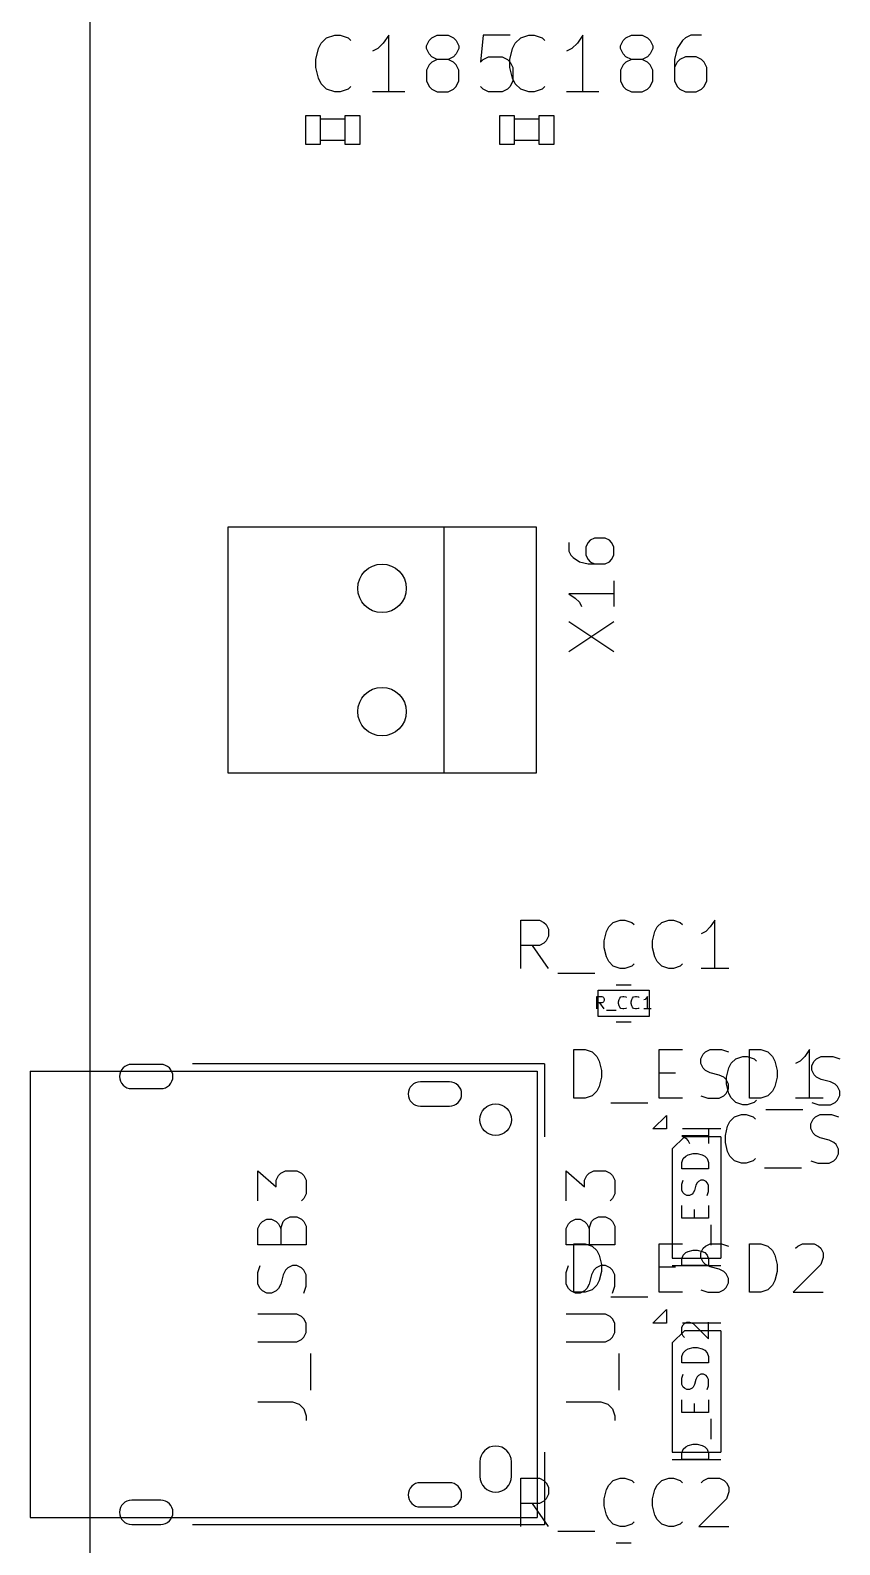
# Model space of a CAD drawing. Header units: millimetres. Extents: x -1 to 260, y -56 to 300.
# Drawn here: x -1.23 to 15.45, y 202.84 to 234.05 of the extents above; entities that cross this region are included whole.
import ezdxf

# ---------------------------------------------------------------- set-up
doc = ezdxf.new("R2010")
doc.units = ezdxf.units.MM
for name, color, linetype, true_color in [('Edge.Cuts', 254, 'CONTINUOUS', 0xd0d2cd), ('F.Fab', 9, 'CONTINUOUS', 0xafafaf), ('F.Silkscreen', 41, 'CONTINUOUS', 0xf2eda1)]:
    doc.layers.add(name, color=color, linetype=linetype, true_color=true_color)

msp = doc.modelspace()

# ---------------------------------------------------------------- linework, layer by layer
at = {"layer": 'Edge.Cuts', "linetype": 'CONTINUOUS'}
for p, q in [((0, 300), (0, 0)), ((1.46, 212.74), (0.86, 212.74)), ((0.86, 212.24), (1.46, 212.24)), ((7.41, 212.38), (6.81, 212.38)), ((6.81, 211.88), (7.41, 211.88)), ((8.035001, 204.55), (8.035001, 204.25)), ((8.684999, 204.25), (8.684999, 204.55)), ((7.41, 204.12), (6.81, 204.12)), ((1.46, 203.76), (0.86, 203.76)), ((6.81, 203.62), (7.41, 203.62)), ((0.86, 203.26), (1.46, 203.26))]:
    msp.add_line(p, q, dxfattribs=at)
at = {"layer": 'Edge.Cuts'}
for centre, radius in [((6.02, 222.55), 0.5), ((6.02, 220.01), 0.5), ((8.36, 211.6), 0.324999)]:
    msp.add_circle(centre, radius, dxfattribs=at)
for centre, radius, start, end in [((0.86, 212.49), 0.25, 90, 270), ((1.46, 212.49), 0.25, 270, 450), ((6.81, 212.13), 0.25, 90, 270), ((7.41, 212.13), 0.25, 270, 450), ((8.36, 204.55), 0.324999, 360, 540), ((6.81, 203.87), 0.25, 90, 270), ((7.41, 203.87), 0.25, 270, 450), ((8.36, 204.25), 0.324999, 180, 360), ((0.86, 203.51), 0.25, 90, 270), ((1.46, 203.51), 0.25, 270, 450)]:
    msp.add_arc(centre, radius, start, end, dxfattribs=at)
at = {"layer": 'F.Fab', "linetype": 'CONTINUOUS'}
for p, q in [((4.446, 231.6952), (4.446, 232.2951)), ((4.446, 232.2951), (4.746, 232.2951)), ((4.746, 232.2951), (4.746, 231.6952)), ((4.755, 232.224), (5.245, 232.224)), ((5.2588, 231.6952), (5.2588, 232.2951)), ((5.2588, 232.2951), (5.5588, 232.2951)), ((5.5588, 232.2951), (5.5588, 231.6952)), ((8.446, 231.6952), (8.446, 232.2951)), ((8.446, 232.2951), (8.746, 232.2951)), ((8.746, 232.2951), (8.746, 231.6952)), ((8.755, 232.224), (9.245, 232.224)), ((9.2588, 231.6952), (9.2588, 232.2951)), ((9.2588, 232.2951), (9.5588, 232.2951)), ((9.5588, 232.2951), (9.5588, 231.6952)), ((4.746, 231.6952), (4.446, 231.6952)), ((5.245, 231.776), (4.755, 231.776)), ((5.5588, 231.6952), (5.2588, 231.6952)), ((8.746, 231.6952), (8.446, 231.6952)), ((9.245, 231.776), (8.755, 231.776)), ((9.5588, 231.6952), (9.2588, 231.6952)), ((10.449047, 213.881799), (10.449047, 214.141799)), ((10.449047, 214.141799), (10.548095, 214.141799)), ((10.475, 214.27), (11.525, 214.27)), ((10.475, 213.73), (10.475, 214.27)), ((10.548095, 214.141799), (10.572857, 214.129418)), ((10.572857, 214.129418), (10.585238, 214.117037)), ((10.585238, 214.117037), (10.597619, 214.092275)), ((10.597619, 214.092275), (10.597619, 214.055132)), ((10.907142, 214.079894), (10.919523, 214.104656)), ((10.919523, 214.104656), (10.944285, 214.129418)), ((10.944285, 214.129418), (10.981428, 214.141799)), ((10.981428, 214.141799), (11.00619, 214.141799)), ((11.00619, 214.141799), (11.043333, 214.129418)), ((11.043333, 214.129418), (11.055714, 214.117037)), ((11.167142, 214.079894), (11.179523, 214.104656)), ((11.179523, 214.104656), (11.204285, 214.129418)), ((11.204285, 214.129418), (11.241428, 214.141799)), ((11.241428, 214.141799), (11.26619, 214.141799)), ((11.26619, 214.141799), (11.303333, 214.129418)), ((11.303333, 214.129418), (11.315714, 214.117037)), ((11.464285, 214.104656), (11.439523, 214.079894)), ((11.489047, 214.141799), (11.464285, 214.104656)), ((11.489047, 213.881799), (11.489047, 214.141799)), ((11.525, 214.27), (11.525, 213.73)), ((10.548095, 214.005608), (10.449047, 214.005608)), ((10.597619, 213.881799), (10.510952, 214.005608)), ((10.572857, 214.017989), (10.548095, 214.005608)), ((10.585238, 214.03037), (10.572857, 214.017989)), ((10.597619, 214.055132), (10.585238, 214.03037)), ((10.647143, 213.857037), (10.845238, 213.857037)), ((10.894761, 214.03037), (10.907142, 214.079894)), ((10.894761, 213.993227), (10.894761, 214.03037)), ((10.907142, 213.943703), (10.894761, 213.993227)), ((10.919523, 213.918941), (10.907142, 213.943703)), ((10.944285, 213.89418), (10.919523, 213.918941)), ((10.981428, 213.881799), (10.944285, 213.89418)), ((11.00619, 213.881799), (10.981428, 213.881799)), ((11.043333, 213.89418), (11.00619, 213.881799)), ((11.055714, 213.90656), (11.043333, 213.89418)), ((11.154761, 214.03037), (11.167142, 214.079894)), ((11.154761, 213.993227), (11.154761, 214.03037)), ((11.167142, 213.943703), (11.154761, 213.993227)), ((11.179523, 213.918941), (11.167142, 213.943703)), ((11.204285, 213.89418), (11.179523, 213.918941)), ((11.241428, 213.881799), (11.204285, 213.89418)), ((11.26619, 213.881799), (11.241428, 213.881799)), ((11.303333, 213.89418), (11.26619, 213.881799)), ((11.315714, 213.90656), (11.303333, 213.89418)), ((11.439523, 214.079894), (11.414761, 214.067513)), ((11.563333, 213.881799), (11.414761, 213.881799)), ((11.525, 213.73), (10.475, 213.73)), ((-1.23, 212.6), (-1.23, 203.4)), ((-1.23, 212.6), (9.22, 212.6)), ((1.46, 212.74), (0.86, 212.74)), ((9.22, 212.6), (9.22, 203.4)), ((0.86, 212.24), (1.46, 212.24)), ((7.41, 212.38), (6.81, 212.38)), ((6.81, 211.88), (7.41, 211.88)), ((12.74924, 211.427381), (12.74924, 211.113095)), ((12.25, 211.25), (12, 211)), ((12, 211), (12, 208.75)), ((12.74924, 211.270238), (12.19924, 211.270238)), ((12.19924, 211.270238), (12.277811, 211.217857)), ((13, 211.25), (12.25, 211.25)), ((12.277811, 211.217857), (12.330192, 211.165476)), ((12.330192, 211.165476), (12.356383, 211.113095)), ((13, 211.25), (13, 208.75)), ((12.19924, 210.720238), (12.22543, 210.79881)), ((12.19924, 210.589286), (12.19924, 210.720238)), ((12.22543, 210.79881), (12.277811, 210.851191)), ((12.277811, 210.851191), (12.330192, 210.877381)), ((12.330192, 210.877381), (12.434954, 210.903572)), ((12.434954, 210.903572), (12.513526, 210.903572)), ((12.513526, 210.903572), (12.618288, 210.877381)), ((12.618288, 210.877381), (12.670669, 210.851191)), ((12.670669, 210.851191), (12.72305, 210.79881)), ((12.72305, 210.79881), (12.74924, 210.720238)), ((12.74924, 210.720238), (12.74924, 210.589286)), ((3.457419, 209.928572), (3.457419, 210.547619)), ((3.457419, 210.547619), (3.838371, 210.214286)), ((3.838371, 210.357143), (3.88599, 210.452381)), ((3.838371, 210.214286), (3.838371, 210.357143)), ((3.88599, 210.452381), (3.933609, 210.5)), ((3.933609, 210.5), (4.028847, 210.547619)), ((4.028847, 210.547619), (4.266942, 210.547619)), ((4.266942, 210.547619), (4.36218, 210.5)), ((4.36218, 210.5), (4.4098, 210.452381)), ((4.4098, 210.452381), (4.457419, 210.357143)), ((4.457419, 210.357143), (4.457419, 210.071429)), ((12.74924, 210.589286), (12.19924, 210.589286)), ((12.19924, 210.275), (12.22543, 210.353571)), ((12.592097, 210.353571), (12.539716, 210.327381)), ((12.644478, 210.353571), (12.592097, 210.353571)), ((12.696859, 210.327381), (12.644478, 210.353571)), ((4.457419, 210.071429), (4.4098, 209.976191)), ((12.19924, 210.144047), (12.19924, 210.275)), ((12.22543, 210.091666), (12.19924, 210.144047)), ((12.251621, 210.065476), (12.22543, 210.091666)), ((12.304002, 210.039285), (12.251621, 210.065476)), ((12.356383, 210.039285), (12.304002, 210.039285)), ((12.408764, 210.065476), (12.356383, 210.039285)), ((12.434954, 210.091666), (12.408764, 210.065476)), ((12.461145, 210.144047), (12.434954, 210.091666)), ((12.487335, 210.248809), (12.461145, 210.144047)), ((12.513526, 210.30119), (12.487335, 210.248809)), ((12.539716, 210.327381), (12.513526, 210.30119)), ((12.72305, 210.30119), (12.696859, 210.327381)), ((12.74924, 210.248809), (12.72305, 210.30119)), ((12.72305, 210.039285), (12.74924, 210.117857)), ((12.74924, 210.117857), (12.74924, 210.248809)), ((4.4098, 209.976191), (4.36218, 209.928572)), ((12.19924, 209.567857), (12.19924, 209.829762)), ((12.461145, 209.567857), (12.461145, 209.75119)), ((12.74924, 209.829762), (12.74924, 209.567857)), ((3.457419, 209.357143), (3.505038, 209.452381)), ((3.505038, 209.452381), (3.552657, 209.5)), ((3.552657, 209.5), (3.647895, 209.547619)), ((3.647895, 209.547619), (3.743133, 209.547619)), ((3.743133, 209.547619), (3.838371, 209.5)), ((3.838371, 209.5), (3.88599, 209.452381)), ((3.88599, 209.452381), (3.933609, 209.357143)), ((3.933609, 209.357143), (3.981228, 209.5)), ((3.981228, 209.5), (4.028847, 209.547619)), ((4.028847, 209.547619), (4.124085, 209.595238)), ((4.124085, 209.595238), (4.266942, 209.595238)), ((4.266942, 209.595238), (4.36218, 209.547619)), ((4.36218, 209.547619), (4.4098, 209.5)), ((4.4098, 209.5), (4.457419, 209.404762)), ((12.74924, 209.567857), (12.19924, 209.567857)), ((12.801621, 209.017857), (12.801621, 209.436904)), ((3.457419, 209.02381), (3.457419, 209.357143)), ((3.933609, 209.357143), (3.933609, 209.02381)), ((4.457419, 209.404762), (4.457419, 209.02381)), ((4.457419, 209.02381), (3.457419, 209.02381)), ((12.19924, 208.729761), (12.22543, 208.808333)), ((12.22543, 208.808333), (12.277811, 208.860714)), ((12.277811, 208.860714), (12.330192, 208.886904)), ((12.330192, 208.886904), (12.434954, 208.913095)), ((12.434954, 208.913095), (12.513526, 208.913095)), ((12.513526, 208.913095), (12.618288, 208.886904)), ((12.618288, 208.886904), (12.670669, 208.860714)), ((12.670669, 208.860714), (12.72305, 208.808333)), ((12.72305, 208.808333), (12.74924, 208.729761)), ((3.457419, 208.452381), (3.505038, 208.595238)), ((4.028847, 208.5), (3.981228, 208.404762)), ((4.076466, 208.547619), (4.028847, 208.5)), ((4.171704, 208.595238), (4.076466, 208.547619)), ((4.266942, 208.595238), (4.171704, 208.595238)), ((4.36218, 208.547619), (4.266942, 208.595238)), ((4.4098, 208.5), (4.36218, 208.547619)), ((4.457419, 208.404762), (4.4098, 208.5)), ((12, 208.75), (13, 208.75)), ((12.19924, 208.598809), (12.19924, 208.729761)), ((12.74924, 208.598809), (12.19924, 208.598809)), ((12.74924, 208.729761), (12.74924, 208.598809)), ((3.457419, 208.214286), (3.457419, 208.452381)), ((3.505038, 208.119048), (3.457419, 208.214286)), ((3.933609, 208.214286), (3.88599, 208.119048)), ((3.981228, 208.404762), (3.933609, 208.214286)), ((4.4098, 208.02381), (4.457419, 208.166667)), ((4.457419, 208.166667), (4.457419, 208.404762)), ((3.552657, 208.071429), (3.505038, 208.119048)), ((3.647895, 208.02381), (3.552657, 208.071429)), ((3.743133, 208.02381), (3.647895, 208.02381)), ((3.838371, 208.071429), (3.743133, 208.02381)), ((3.88599, 208.119048), (3.838371, 208.071429)), ((4.266942, 207.595238), (3.457419, 207.595238)), ((4.36218, 207.547619), (4.266942, 207.595238)), ((4.4098, 207.5), (4.36218, 207.547619)), ((4.457419, 207.404762), (4.4098, 207.5)), ((4.457419, 207.214286), (4.457419, 207.404762)), ((12.25, 207.25), (12, 207)), ((12.19924, 207.322619), (12.22543, 207.375)), ((12.19924, 207.191667), (12.19924, 207.322619)), ((12.22543, 207.375), (12.251621, 207.401191)), ((13, 207.25), (12.25, 207.25)), ((12.251621, 207.401191), (12.304002, 207.427381)), ((12.304002, 207.427381), (12.356383, 207.427381)), ((12.356383, 207.427381), (12.434954, 207.401191)), ((12.434954, 207.401191), (12.74924, 207.086905)), ((12.74924, 207.086905), (12.74924, 207.427381)), ((13, 207.25), (13, 204.75)), ((3.457419, 207.02381), (4.266942, 207.02381)), ((4.266942, 207.02381), (4.36218, 207.071429)), ((4.36218, 207.071429), (4.4098, 207.119048)), ((4.4098, 207.119048), (4.457419, 207.214286)), ((12, 207), (12, 204.75)), ((12.22543, 207.139286), (12.19924, 207.191667)), ((12.251621, 207.113095), (12.22543, 207.139286)), ((4.552657, 206.02381), (4.552657, 206.785714)), ((12.19924, 206.720238), (12.22543, 206.79881)), ((12.19924, 206.589286), (12.19924, 206.720238)), ((12.22543, 206.79881), (12.277811, 206.851191)), ((12.277811, 206.851191), (12.330192, 206.877381)), ((12.330192, 206.877381), (12.434954, 206.903572)), ((12.434954, 206.903572), (12.513526, 206.903572)), ((12.513526, 206.903572), (12.618288, 206.877381)), ((12.618288, 206.877381), (12.670669, 206.851191)), ((12.670669, 206.851191), (12.72305, 206.79881)), ((12.72305, 206.79881), (12.74924, 206.720238)), ((12.74924, 206.720238), (12.74924, 206.589286)), ((12.74924, 206.589286), (12.19924, 206.589286)), ((12.19924, 206.275), (12.22543, 206.353571)), ((12.513526, 206.30119), (12.487335, 206.248809)), ((12.539716, 206.327381), (12.513526, 206.30119)), ((12.592097, 206.353571), (12.539716, 206.327381)), ((12.644478, 206.353571), (12.592097, 206.353571)), ((12.696859, 206.327381), (12.644478, 206.353571)), ((12.72305, 206.30119), (12.696859, 206.327381)), ((12.74924, 206.248809), (12.72305, 206.30119)), ((12.19924, 206.144047), (12.19924, 206.275)), ((12.22543, 206.091666), (12.19924, 206.144047)), ((12.251621, 206.065476), (12.22543, 206.091666)), ((12.304002, 206.039285), (12.251621, 206.065476)), ((12.356383, 206.039285), (12.304002, 206.039285)), ((12.408764, 206.065476), (12.356383, 206.039285)), ((12.434954, 206.091666), (12.408764, 206.065476)), ((12.461145, 206.144047), (12.434954, 206.091666)), ((12.487335, 206.248809), (12.461145, 206.144047)), ((12.72305, 206.039285), (12.74924, 206.117857)), ((12.74924, 206.117857), (12.74924, 206.248809)), ((3.457419, 205.785714), (4.171704, 205.785714)), ((4.171704, 205.785714), (4.314561, 205.738095)), ((4.314561, 205.738095), (4.4098, 205.642857)), ((12.19924, 205.567857), (12.19924, 205.829762)), ((12.461145, 205.567857), (12.461145, 205.75119)), ((12.74924, 205.829762), (12.74924, 205.567857)), ((4.4098, 205.642857), (4.457419, 205.5)), ((4.457419, 205.5), (4.457419, 205.404762)), ((12.74924, 205.567857), (12.19924, 205.567857)), ((12.801621, 205.017857), (12.801621, 205.436904)), ((12, 204.75), (13, 204.75)), ((12.19924, 204.729761), (12.22543, 204.808333)), ((12.19924, 204.598809), (12.19924, 204.729761)), ((12.22543, 204.808333), (12.277811, 204.860714)), ((12.277811, 204.860714), (12.330192, 204.886904)), ((12.330192, 204.886904), (12.434954, 204.913095)), ((12.434954, 204.913095), (12.513526, 204.913095)), ((12.513526, 204.913095), (12.618288, 204.886904)), ((12.618288, 204.886904), (12.670669, 204.860714)), ((12.670669, 204.860714), (12.72305, 204.808333)), ((12.72305, 204.808333), (12.74924, 204.729761)), ((12.74924, 204.729761), (12.74924, 204.598809)), ((8.035001, 204.55), (8.035001, 204.25)), ((8.684999, 204.25), (8.684999, 204.55)), ((12.74924, 204.598809), (12.19924, 204.598809)), ((7.41, 204.12), (6.81, 204.12)), ((1.46, 203.76), (0.86, 203.76)), ((6.81, 203.62), (7.41, 203.62)), ((-1.23, 203.4), (9.22, 203.4)), ((0.86, 203.26), (1.46, 203.26))]:
    msp.add_line(p, q, dxfattribs=at)
at = {"layer": 'F.Fab'}
for centre, radius in [((6.02, 222.55), 0.5), ((6.02, 220.01), 0.5), ((8.36, 211.6), 0.324999)]:
    msp.add_circle(centre, radius, dxfattribs=at)
for centre, radius, start, end in [((0.86, 212.49), 0.25, 90, 270), ((1.46, 212.49), 0.25, 270, 450), ((6.81, 212.13), 0.25, 90, 270), ((7.41, 212.13), 0.25, 270, 450), ((8.36, 204.55), 0.324999, 360, 540), ((6.81, 203.87), 0.25, 90, 270), ((7.41, 203.87), 0.25, 270, 450), ((8.36, 204.25), 0.324999, 180, 360), ((0.86, 203.51), 0.25, 90, 270), ((1.46, 203.51), 0.25, 270, 450)]:
    msp.add_arc(centre, radius, start, end, dxfattribs=at)
at = {"layer": 'F.Silkscreen', "linetype": 'CONTINUOUS'}
for p, q in [((4.710032, 233.673483), (4.76567, 233.784759)), ((4.76567, 233.784759), (4.876946, 233.896035)), ((4.876946, 233.896035), (5.043861, 233.951673)), ((5.043861, 233.951673), (5.155137, 233.951673)), ((5.155137, 233.951673), (5.322051, 233.896035)), ((5.322051, 233.896035), (5.377689, 233.840397)), ((6.045346, 233.784759), (5.93407, 233.673483)), ((6.156622, 233.951673), (6.045346, 233.784759)), ((6.156622, 232.783273), (6.156622, 233.951673)), ((6.935556, 233.729121), (6.991194, 233.840397)), ((6.991194, 233.840397), (7.046832, 233.896035)), ((7.046832, 233.896035), (7.158108, 233.951673)), ((7.158108, 233.951673), (7.380661, 233.951673)), ((7.380661, 233.951673), (7.491937, 233.896035)), ((7.491937, 233.896035), (7.547575, 233.840397)), ((7.547575, 233.840397), (7.603213, 233.729121)), ((8.103956, 233.951673), (8.048318, 233.395292)), ((8.660337, 233.951673), (8.103956, 233.951673)), ((8.710032, 233.673483), (8.76567, 233.784759)), ((8.76567, 233.784759), (8.876946, 233.896035)), ((8.876946, 233.896035), (9.043861, 233.951673)), ((9.043861, 233.951673), (9.155137, 233.951673)), ((9.155137, 233.951673), (9.322051, 233.896035)), ((9.322051, 233.896035), (9.377689, 233.840397)), ((10.045346, 233.784759), (9.93407, 233.673483)), ((10.156622, 233.951673), (10.045346, 233.784759)), ((10.156622, 232.783273), (10.156622, 233.951673)), ((10.935556, 233.729121), (10.991194, 233.840397)), ((10.991194, 233.840397), (11.046832, 233.896035)), ((11.046832, 233.896035), (11.158108, 233.951673)), ((11.158108, 233.951673), (11.380661, 233.951673)), ((11.380661, 233.951673), (11.491937, 233.896035)), ((11.491937, 233.896035), (11.547575, 233.840397)), ((11.547575, 233.840397), (11.603213, 233.729121)), ((12.215232, 233.840397), (12.103956, 233.673483)), ((12.27087, 233.896035), (12.215232, 233.840397)), ((12.382146, 233.951673), (12.27087, 233.896035)), ((12.604699, 233.951673), (12.382146, 233.951673)), ((4.654394, 233.450931), (4.710032, 233.673483)), ((4.654394, 233.284016), (4.654394, 233.450931)), ((5.93407, 233.673483), (5.822794, 233.617845)), ((6.935556, 233.673483), (6.935556, 233.729121)), ((6.991194, 233.562207), (6.935556, 233.673483)), ((7.046832, 233.506569), (6.991194, 233.562207)), ((7.158108, 233.450931), (7.046832, 233.506569)), ((7.158108, 233.450931), (7.046832, 233.395292)), ((7.380661, 233.450931), (7.158108, 233.450931)), ((7.491937, 233.506569), (7.380661, 233.450931)), ((7.491937, 233.395292), (7.380661, 233.450931)), ((7.547575, 233.562207), (7.491937, 233.506569)), ((7.603213, 233.673483), (7.547575, 233.562207)), ((7.603213, 233.729121), (7.603213, 233.673483)), ((8.048318, 233.395292), (8.103956, 233.450931)), ((8.103956, 233.450931), (8.215232, 233.506569)), ((8.215232, 233.506569), (8.493423, 233.506569)), ((8.493423, 233.506569), (8.604699, 233.450931)), ((8.604699, 233.450931), (8.660337, 233.395292)), ((8.654394, 233.450931), (8.710032, 233.673483)), ((8.654394, 233.284016), (8.654394, 233.450931)), ((9.93407, 233.673483), (9.822794, 233.617845)), ((10.935556, 233.673483), (10.935556, 233.729121)), ((10.991194, 233.562207), (10.935556, 233.673483)), ((11.046832, 233.506569), (10.991194, 233.562207)), ((11.158108, 233.450931), (11.046832, 233.506569)), ((11.158108, 233.450931), (11.046832, 233.395292)), ((11.380661, 233.450931), (11.158108, 233.450931)), ((11.491937, 233.506569), (11.380661, 233.450931)), ((11.491937, 233.395292), (11.380661, 233.450931)), ((11.547575, 233.562207), (11.491937, 233.506569)), ((11.603213, 233.673483), (11.547575, 233.562207)), ((11.603213, 233.729121), (11.603213, 233.673483)), ((12.103956, 233.673483), (12.048318, 233.450931)), ((12.048318, 233.450931), (12.048318, 233.005826)), ((12.159594, 233.450931), (12.103956, 233.395292)), ((12.27087, 233.506569), (12.159594, 233.450931)), ((12.493423, 233.506569), (12.27087, 233.506569)), ((12.604699, 233.450931), (12.493423, 233.506569)), ((12.660337, 233.395292), (12.604699, 233.450931)), ((4.710032, 233.061464), (4.654394, 233.284016)), ((6.991194, 233.339654), (6.935556, 233.228378)), ((6.935556, 233.228378), (6.935556, 233.005826)), ((7.046832, 233.395292), (6.991194, 233.339654)), ((7.547575, 233.339654), (7.491937, 233.395292)), ((7.603213, 233.228378), (7.547575, 233.339654)), ((7.603213, 233.005826), (7.603213, 233.228378)), ((8.710032, 233.061464), (8.654394, 233.284016)), ((8.660337, 233.395292), (8.715975, 233.284016)), ((8.715975, 233.284016), (8.715975, 233.005826)), ((10.991194, 233.339654), (10.935556, 233.228378)), ((10.935556, 233.228378), (10.935556, 233.005826)), ((11.046832, 233.395292), (10.991194, 233.339654)), ((11.547575, 233.339654), (11.491937, 233.395292)), ((11.603213, 233.228378), (11.547575, 233.339654)), ((11.603213, 233.005826), (11.603213, 233.228378)), ((12.103956, 233.395292), (12.048318, 233.284016)), ((12.715975, 233.284016), (12.660337, 233.395292)), ((12.715975, 233.005826), (12.715975, 233.284016)), ((4.76567, 232.950188), (4.710032, 233.061464)), ((4.876946, 232.838912), (4.76567, 232.950188)), ((5.043861, 232.783273), (4.876946, 232.838912)), ((5.322051, 232.838912), (5.155137, 232.783273)), ((5.377689, 232.89455), (5.322051, 232.838912)), ((6.935556, 233.005826), (6.991194, 232.89455)), ((6.991194, 232.89455), (7.046832, 232.838912)), ((7.046832, 232.838912), (7.158108, 232.783273)), ((7.380661, 232.783273), (7.491937, 232.838912)), ((7.491937, 232.838912), (7.547575, 232.89455)), ((7.547575, 232.89455), (7.603213, 233.005826)), ((8.103956, 232.838912), (8.048318, 232.89455)), ((8.215232, 232.783273), (8.103956, 232.838912)), ((8.604699, 232.838912), (8.493423, 232.783273)), ((8.660337, 232.89455), (8.604699, 232.838912)), ((8.715975, 233.005826), (8.660337, 232.89455)), ((8.76567, 232.950188), (8.710032, 233.061464)), ((8.876946, 232.838912), (8.76567, 232.950188)), ((9.043861, 232.783273), (8.876946, 232.838912)), ((9.322051, 232.838912), (9.155137, 232.783273)), ((9.377689, 232.89455), (9.322051, 232.838912)), ((10.935556, 233.005826), (10.991194, 232.89455)), ((10.991194, 232.89455), (11.046832, 232.838912)), ((11.046832, 232.838912), (11.158108, 232.783273)), ((11.380661, 232.783273), (11.491937, 232.838912)), ((11.491937, 232.838912), (11.547575, 232.89455)), ((11.547575, 232.89455), (11.603213, 233.005826)), ((12.048318, 233.005826), (12.103956, 232.89455)), ((12.103956, 232.89455), (12.159594, 232.838912)), ((12.159594, 232.838912), (12.27087, 232.783273)), ((12.493423, 232.783273), (12.604699, 232.838912)), ((12.604699, 232.838912), (12.660337, 232.89455)), ((12.660337, 232.89455), (12.715975, 233.005826)), ((5.155137, 232.783273), (5.043861, 232.783273)), ((6.490451, 232.783273), (5.822794, 232.783273)), ((7.158108, 232.783273), (7.380661, 232.783273)), ((8.493423, 232.783273), (8.215232, 232.783273)), ((9.155137, 232.783273), (9.043861, 232.783273)), ((10.490451, 232.783273), (9.822794, 232.783273)), ((11.158108, 232.783273), (11.380661, 232.783273)), ((12.27087, 232.783273), (12.493423, 232.783273)), ((2.845, 223.82), (7.29, 223.82)), ((2.845, 218.74), (2.845, 223.82)), ((7.29, 223.82), (7.29, 218.74)), ((7.29, 223.82), (9.195, 223.82)), ((9.195, 223.82), (9.195, 218.74)), ((9.869271, 223.495683), (9.869271, 223.319576)), ((10.265511, 223.495683), (10.221485, 223.40763)), ((10.309538, 223.53971), (10.265511, 223.495683)), ((10.397591, 223.583736), (10.309538, 223.53971)), ((10.617725, 223.583736), (10.397591, 223.583736)), ((10.705778, 223.53971), (10.617725, 223.583736)), ((10.749805, 223.495683), (10.705778, 223.53971)), ((10.793831, 223.40763), (10.749805, 223.495683)), ((9.869271, 223.319576), (9.913298, 223.231523)), ((9.913298, 223.231523), (9.957325, 223.187496)), ((9.957325, 223.187496), (10.089405, 223.099443)), ((10.221485, 223.40763), (10.221485, 223.231523)), ((10.221485, 223.231523), (10.265511, 223.14347)), ((10.265511, 223.14347), (10.309538, 223.099443)), ((10.705778, 223.099443), (10.749805, 223.14347)), ((10.749805, 223.14347), (10.793831, 223.231523)), ((10.793831, 223.231523), (10.793831, 223.40763)), ((10.089405, 223.099443), (10.265511, 223.055416)), ((10.265511, 223.055416), (10.617725, 223.055416)), ((10.309538, 223.099443), (10.397591, 223.055416)), ((10.617725, 223.055416), (10.705778, 223.099443)), ((10.793831, 222.703203), (10.793831, 222.174883)), ((10.793831, 222.439043), (9.869271, 222.439043)), ((9.869271, 222.439043), (10.001351, 222.35099)), ((10.001351, 222.35099), (10.089405, 222.262937)), ((10.089405, 222.262937), (10.133431, 222.174883)), ((9.869271, 221.250324), (10.793831, 221.866697)), ((9.869271, 221.866697), (10.793831, 221.250324)), ((7.29, 218.74), (2.845, 218.74)), ((9.195, 218.74), (7.29, 218.74)), ((8.880952, 214.71518), (8.880952, 215.71518)), ((8.880952, 215.71518), (9.261904, 215.71518)), ((9.261904, 215.71518), (9.357142, 215.667561)), ((9.357142, 215.667561), (9.404761, 215.619942)), ((10.690476, 215.572323), (10.785714, 215.667561)), ((10.785714, 215.667561), (10.928571, 215.71518)), ((10.928571, 215.71518), (11.023809, 215.71518)), ((11.023809, 215.71518), (11.166666, 215.667561)), ((11.166666, 215.667561), (11.214285, 215.619942)), ((11.690476, 215.572323), (11.785714, 215.667561)), ((11.785714, 215.667561), (11.928571, 215.71518)), ((11.928571, 215.71518), (12.023809, 215.71518)), ((12.023809, 215.71518), (12.166666, 215.667561)), ((12.166666, 215.667561), (12.214285, 215.619942)), ((12.880952, 215.71518), (12.785714, 215.572323)), ((12.880952, 214.71518), (12.880952, 215.71518)), ((9.404761, 215.619942), (9.45238, 215.524704)), ((9.45238, 215.381847), (9.404761, 215.286609)), ((9.45238, 215.524704), (9.45238, 215.381847)), ((10.595238, 215.286609), (10.642857, 215.477085)), ((10.642857, 215.477085), (10.690476, 215.572323)), ((11.595238, 215.286609), (11.642857, 215.477085)), ((11.642857, 215.477085), (11.690476, 215.572323)), ((12.690476, 215.477085), (12.595238, 215.429466)), ((12.785714, 215.572323), (12.690476, 215.477085)), ((9.261904, 215.191371), (8.880952, 215.191371)), ((9.45238, 214.71518), (9.119047, 215.191371)), ((9.357142, 215.23899), (9.261904, 215.191371)), ((9.404761, 215.286609), (9.357142, 215.23899)), ((10.595238, 215.143752), (10.595238, 215.286609)), ((10.642857, 214.953276), (10.595238, 215.143752)), ((11.595238, 215.143752), (11.595238, 215.286609)), ((11.642857, 214.953276), (11.595238, 215.143752)), ((10.690476, 214.858038), (10.642857, 214.953276)), ((10.785714, 214.7628), (10.690476, 214.858038)), ((10.928571, 214.71518), (10.785714, 214.7628)), ((11.023809, 214.71518), (10.928571, 214.71518)), ((11.166666, 214.7628), (11.023809, 214.71518)), ((11.214285, 214.810419), (11.166666, 214.7628)), ((11.690476, 214.858038), (11.642857, 214.953276)), ((11.785714, 214.7628), (11.690476, 214.858038)), ((11.928571, 214.71518), (11.785714, 214.7628)), ((12.023809, 214.71518), (11.928571, 214.71518)), ((12.166666, 214.7628), (12.023809, 214.71518)), ((12.214285, 214.810419), (12.166666, 214.7628)), ((13.166666, 214.71518), (12.595238, 214.71518)), ((9.642857, 214.619942), (10.404761, 214.619942)), ((10.846359, 214.38), (11.153641, 214.38)), ((10.846359, 213.62), (11.153641, 213.62)), ((9.970671, 212.04518), (9.970671, 213.04518)), ((9.970671, 213.04518), (10.208766, 213.04518)), ((10.208766, 213.04518), (10.351623, 212.997561)), ((10.351623, 212.997561), (10.446861, 212.902323)), ((10.446861, 212.902323), (10.49448, 212.807085)), ((11.732576, 212.04518), (11.732576, 213.04518)), ((11.732576, 213.04518), (12.208766, 213.04518)), ((12.589719, 212.854704), (12.637338, 212.949942)), ((12.589719, 212.759466), (12.589719, 212.854704)), ((12.637338, 212.949942), (12.684957, 212.997561)), ((12.684957, 212.997561), (12.780195, 213.04518)), ((12.780195, 213.04518), (13.01829, 213.04518)), ((13.01829, 213.04518), (13.161147, 212.997561)), ((13.214285, 212.762323), (13.309523, 212.857561)), ((13.309523, 212.857561), (13.45238, 212.90518)), ((13.45238, 212.90518), (13.547618, 212.90518)), ((13.547618, 212.90518), (13.690475, 212.857561)), ((13.589719, 212.04518), (13.589719, 213.04518)), ((13.589719, 213.04518), (13.827814, 213.04518)), ((13.690475, 212.857561), (13.738094, 212.809942)), ((13.827814, 213.04518), (13.970671, 212.997561)), ((13.970671, 212.997561), (14.065909, 212.902323)), ((14.065909, 212.902323), (14.113528, 212.807085)), ((14.732576, 212.902323), (14.637338, 212.807085)), ((14.827814, 213.04518), (14.732576, 212.902323)), ((14.827814, 212.04518), (14.827814, 213.04518)), ((14.928571, 212.809942), (14.97619, 212.857561)), ((14.97619, 212.857561), (15.071428, 212.90518)), ((15.071428, 212.90518), (15.309523, 212.90518)), ((15.309523, 212.90518), (15.45238, 212.857561)), ((1.46, 212.74), (0.86, 212.74)), ((9.37, 212.75), (2.11, 212.75)), ((9.37, 212.75), (9.37, 211.25)), ((10.49448, 212.807085), (10.542099, 212.616609)), ((10.542099, 212.616609), (10.542099, 212.473752)), ((11.732576, 212.56899), (12.065909, 212.56899)), ((12.637338, 212.664228), (12.589719, 212.759466)), ((12.684957, 212.616609), (12.637338, 212.664228)), ((12.780195, 212.56899), (12.684957, 212.616609)), ((12.970671, 212.521371), (12.780195, 212.56899)), ((13.119047, 212.476609), (13.166666, 212.667085)), ((13.166666, 212.667085), (13.214285, 212.762323)), ((14.113528, 212.807085), (14.161147, 212.616609)), ((14.161147, 212.616609), (14.161147, 212.473752)), ((14.637338, 212.807085), (14.5421, 212.759466)), ((14.880952, 212.714704), (14.928571, 212.809942)), ((14.880952, 212.619466), (14.880952, 212.714704)), ((14.928571, 212.524228), (14.880952, 212.619466)), ((0.86, 212.24), (1.46, 212.24)), ((7.41, 212.38), (6.81, 212.38)), ((10.49448, 212.283276), (10.446861, 212.188038)), ((10.542099, 212.473752), (10.49448, 212.283276)), ((13.065909, 212.473752), (12.970671, 212.521371)), ((13.113528, 212.426133), (13.065909, 212.473752)), ((13.161147, 212.330895), (13.113528, 212.426133)), ((13.113528, 212.140419), (13.161147, 212.235657)), ((13.119047, 212.333752), (13.119047, 212.476609)), ((13.166666, 212.143276), (13.119047, 212.333752)), ((13.161147, 212.235657), (13.161147, 212.330895)), ((14.113528, 212.283276), (14.065909, 212.188038)), ((14.161147, 212.473752), (14.113528, 212.283276)), ((14.97619, 212.476609), (14.928571, 212.524228)), ((15.071428, 212.42899), (14.97619, 212.476609)), ((15.261904, 212.381371), (15.071428, 212.42899)), ((15.357142, 212.333752), (15.261904, 212.381371)), ((15.404761, 212.286133), (15.357142, 212.333752)), ((15.45238, 212.190895), (15.404761, 212.286133)), ((10.208766, 212.04518), (9.970671, 212.04518)), ((10.351623, 212.0928), (10.208766, 212.04518)), ((10.446861, 212.188038), (10.351623, 212.0928)), ((10.732576, 211.949942), (11.49448, 211.949942)), ((12.208766, 212.04518), (11.732576, 212.04518)), ((12.589719, 212.0928), (12.732576, 212.04518)), ((12.732576, 212.04518), (12.970671, 212.04518)), ((12.970671, 212.04518), (13.065909, 212.0928)), ((13.065909, 212.0928), (13.113528, 212.140419)), ((13.214285, 212.048038), (13.166666, 212.143276)), ((13.309523, 211.9528), (13.214285, 212.048038)), ((13.45238, 211.90518), (13.309523, 211.9528)), ((13.690475, 211.9528), (13.547618, 211.90518)), ((13.827814, 212.04518), (13.589719, 212.04518)), ((13.738094, 212.000419), (13.690475, 211.9528)), ((13.970671, 212.0928), (13.827814, 212.04518)), ((14.065909, 212.188038), (13.970671, 212.0928)), ((15.113528, 212.04518), (14.5421, 212.04518)), ((14.880952, 211.9528), (15.023809, 211.90518)), ((15.261904, 211.90518), (15.357142, 211.9528)), ((15.357142, 211.9528), (15.404761, 212.000419)), ((15.404761, 212.000419), (15.45238, 212.095657)), ((15.45238, 212.095657), (15.45238, 212.190895)), ((6.81, 211.88), (7.41, 211.88)), ((11.6, 211.41), (11.88, 211.69)), ((11.6, 211.41), (11.88, 211.69)), ((11.88, 211.69), (11.88, 211.41)), ((11.88, 211.69), (11.88, 211.41)), ((13.190476, 211.562323), (13.285714, 211.657561)), ((13.285714, 211.657561), (13.428571, 211.70518)), ((13.428571, 211.70518), (13.523809, 211.70518)), ((13.547618, 211.90518), (13.45238, 211.90518)), ((13.523809, 211.70518), (13.666666, 211.657561)), ((13.666666, 211.657561), (13.714285, 211.609942)), ((13.928571, 211.809942), (14.690475, 211.809942)), ((14.857143, 211.514704), (14.904762, 211.609942)), ((14.904762, 211.609942), (14.952381, 211.657561)), ((14.952381, 211.657561), (15.047619, 211.70518)), ((15.023809, 211.90518), (15.261904, 211.90518)), ((15.047619, 211.70518), (15.285714, 211.70518)), ((15.285714, 211.70518), (15.428571, 211.657561)), ((11.88, 211.41), (11.6, 211.41)), ((11.88, 211.41), (11.6, 211.41)), ((13, 211.41), (12.21, 211.41)), ((13.095238, 211.276609), (13.142857, 211.467085)), ((13.142857, 211.467085), (13.190476, 211.562323)), ((14.857143, 211.419466), (14.857143, 211.514704)), ((14.904762, 211.324228), (14.857143, 211.419466)), ((14.952381, 211.276609), (14.904762, 211.324228)), ((13.095238, 211.133752), (13.095238, 211.276609)), ((13.142857, 210.943276), (13.095238, 211.133752)), ((15.047619, 211.22899), (14.952381, 211.276609)), ((15.238095, 211.181371), (15.047619, 211.22899)), ((15.333333, 211.133752), (15.238095, 211.181371)), ((15.380952, 211.086133), (15.333333, 211.133752)), ((15.428571, 210.990895), (15.380952, 211.086133)), ((15.428571, 210.895657), (15.428571, 210.990895)), ((13.190476, 210.848038), (13.142857, 210.943276)), ((13.285714, 210.7528), (13.190476, 210.848038)), ((13.428571, 210.70518), (13.285714, 210.7528)), ((13.523809, 210.70518), (13.428571, 210.70518)), ((13.666666, 210.7528), (13.523809, 210.70518)), ((13.714285, 210.800419), (13.666666, 210.7528)), ((14.857143, 210.7528), (15, 210.70518)), ((15, 210.70518), (15.238095, 210.70518)), ((15.238095, 210.70518), (15.333333, 210.7528)), ((15.333333, 210.7528), (15.380952, 210.800419)), ((15.380952, 210.800419), (15.428571, 210.895657)), ((9.814819, 209.928572), (9.814819, 210.547619)), ((9.814819, 210.547619), (10.195771, 210.214286)), ((10.195771, 210.357143), (10.24339, 210.452381)), ((10.195771, 210.214286), (10.195771, 210.357143)), ((10.24339, 210.452381), (10.291009, 210.5)), ((10.291009, 210.5), (10.386247, 210.547619)), ((10.386247, 210.547619), (10.624342, 210.547619)), ((10.624342, 210.547619), (10.71958, 210.5)), ((10.71958, 210.5), (10.7672, 210.452381)), ((10.7672, 210.452381), (10.814819, 210.357143)), ((10.814819, 210.357143), (10.814819, 210.071429)), ((13.904762, 210.609942), (14.666666, 210.609942)), ((10.814819, 210.071429), (10.7672, 209.976191)), ((10.7672, 209.976191), (10.71958, 209.928572)), ((9.814819, 209.357143), (9.862438, 209.452381)), ((9.862438, 209.452381), (9.910057, 209.5)), ((9.910057, 209.5), (10.005295, 209.547619)), ((10.005295, 209.547619), (10.100533, 209.547619)), ((10.100533, 209.547619), (10.195771, 209.5)), ((10.195771, 209.5), (10.24339, 209.452381)), ((10.24339, 209.452381), (10.291009, 209.357143)), ((10.291009, 209.357143), (10.338628, 209.5)), ((10.338628, 209.5), (10.386247, 209.547619)), ((10.386247, 209.547619), (10.481485, 209.595238)), ((10.481485, 209.595238), (10.624342, 209.595238)), ((10.624342, 209.595238), (10.71958, 209.547619)), ((10.71958, 209.547619), (10.7672, 209.5)), ((10.7672, 209.5), (10.814819, 209.404762)), ((9.814819, 209.02381), (9.814819, 209.357143)), ((10.291009, 209.357143), (10.291009, 209.02381)), ((10.814819, 209.404762), (10.814819, 209.02381)), ((10.814819, 209.02381), (9.814819, 209.02381)), ((9.970671, 208.04518), (9.970671, 209.04518)), ((9.970671, 209.04518), (10.208766, 209.04518)), ((10.208766, 209.04518), (10.351623, 208.997561)), ((10.351623, 208.997561), (10.446861, 208.902323)), ((10.446861, 208.902323), (10.49448, 208.807085)), ((10.49448, 208.807085), (10.542099, 208.616609)), ((11.732576, 208.04518), (11.732576, 209.04518)), ((11.732576, 209.04518), (12.208766, 209.04518)), ((12.589719, 208.854704), (12.637338, 208.949942)), ((12.589719, 208.759466), (12.589719, 208.854704)), ((12.637338, 208.949942), (12.684957, 208.997561)), ((12.684957, 208.997561), (12.780195, 209.04518)), ((12.780195, 209.04518), (13.01829, 209.04518)), ((13.01829, 209.04518), (13.161147, 208.997561)), ((13.589719, 208.04518), (13.589719, 209.04518)), ((13.589719, 209.04518), (13.827814, 209.04518)), ((13.827814, 209.04518), (13.970671, 208.997561)), ((13.970671, 208.997561), (14.065909, 208.902323)), ((14.065909, 208.902323), (14.113528, 208.807085)), ((14.113528, 208.807085), (14.161147, 208.616609)), ((14.5421, 208.949942), (14.589719, 208.997561)), ((14.589719, 208.997561), (14.684957, 209.04518)), ((14.684957, 209.04518), (14.923052, 209.04518)), ((14.923052, 209.04518), (15.01829, 208.997561)), ((15.01829, 208.997561), (15.065909, 208.949942)), ((15.065909, 208.949942), (15.113528, 208.854704)), ((15.113528, 208.854704), (15.113528, 208.759466)), ((9.814819, 208.452381), (9.862438, 208.595238)), ((10.386247, 208.5), (10.338628, 208.404762)), ((10.433866, 208.547619), (10.386247, 208.5)), ((10.529104, 208.595238), (10.433866, 208.547619)), ((10.542099, 208.473752), (10.49448, 208.283276)), ((10.624342, 208.595238), (10.529104, 208.595238)), ((10.542099, 208.616609), (10.542099, 208.473752)), ((10.71958, 208.547619), (10.624342, 208.595238)), ((10.7672, 208.5), (10.71958, 208.547619)), ((10.814819, 208.404762), (10.7672, 208.5)), ((11.732576, 208.56899), (12.065909, 208.56899)), ((13, 208.59), (12, 208.59)), ((12.637338, 208.664228), (12.589719, 208.759466)), ((12.684957, 208.616609), (12.637338, 208.664228)), ((12.780195, 208.56899), (12.684957, 208.616609)), ((12.970671, 208.521371), (12.780195, 208.56899)), ((13.065909, 208.473752), (12.970671, 208.521371)), ((13.113528, 208.426133), (13.065909, 208.473752)), ((14.161147, 208.473752), (14.113528, 208.283276)), ((14.161147, 208.616609), (14.161147, 208.473752)), ((15.065909, 208.616609), (14.494481, 208.04518)), ((15.113528, 208.759466), (15.065909, 208.616609)), ((9.814819, 208.214286), (9.814819, 208.452381)), ((9.862438, 208.119048), (9.814819, 208.214286)), ((10.291009, 208.214286), (10.24339, 208.119048)), ((10.338628, 208.404762), (10.291009, 208.214286)), ((10.446861, 208.188038), (10.351623, 208.0928)), ((10.49448, 208.283276), (10.446861, 208.188038)), ((10.7672, 208.02381), (10.814819, 208.166667)), ((10.814819, 208.166667), (10.814819, 208.404762)), ((13.161147, 208.330895), (13.113528, 208.426133)), ((13.113528, 208.140419), (13.161147, 208.235657)), ((13.161147, 208.235657), (13.161147, 208.330895)), ((14.065909, 208.188038), (13.970671, 208.0928)), ((14.113528, 208.283276), (14.065909, 208.188038)), ((9.910057, 208.071429), (9.862438, 208.119048)), ((10.005295, 208.02381), (9.910057, 208.071429)), ((10.208766, 208.04518), (9.970671, 208.04518)), ((10.100533, 208.02381), (10.005295, 208.02381)), ((10.195771, 208.071429), (10.100533, 208.02381)), ((10.24339, 208.119048), (10.195771, 208.071429)), ((10.351623, 208.0928), (10.208766, 208.04518)), ((10.732576, 207.949942), (11.49448, 207.949942)), ((12.208766, 208.04518), (11.732576, 208.04518)), ((12.589719, 208.0928), (12.732576, 208.04518)), ((12.732576, 208.04518), (12.970671, 208.04518)), ((12.970671, 208.04518), (13.065909, 208.0928)), ((13.065909, 208.0928), (13.113528, 208.140419)), ((13.827814, 208.04518), (13.589719, 208.04518)), ((13.970671, 208.0928), (13.827814, 208.04518)), ((14.494481, 208.04518), (15.113528, 208.04518)), ((10.624342, 207.595238), (9.814819, 207.595238)), ((10.71958, 207.547619), (10.624342, 207.595238)), ((10.7672, 207.5), (10.71958, 207.547619)), ((11.6, 207.41), (11.88, 207.69)), ((11.6, 207.41), (11.88, 207.69)), ((11.88, 207.69), (11.88, 207.41)), ((11.88, 207.69), (11.88, 207.41)), ((10.814819, 207.404762), (10.7672, 207.5)), ((10.814819, 207.214286), (10.814819, 207.404762)), ((11.88, 207.41), (11.6, 207.41)), ((11.88, 207.41), (11.6, 207.41)), ((13, 207.41), (12.21, 207.41)), ((9.814819, 207.02381), (10.624342, 207.02381)), ((10.624342, 207.02381), (10.71958, 207.071429)), ((10.71958, 207.071429), (10.7672, 207.119048)), ((10.7672, 207.119048), (10.814819, 207.214286)), ((10.910057, 206.02381), (10.910057, 206.785714)), ((9.814819, 205.785714), (10.529104, 205.785714)), ((10.529104, 205.785714), (10.671961, 205.738095)), ((10.671961, 205.738095), (10.7672, 205.642857)), ((10.7672, 205.642857), (10.814819, 205.5)), ((10.814819, 205.5), (10.814819, 205.404762)), ((9.37, 204.75), (9.37, 203.25)), ((8.035001, 204.55), (8.035001, 204.25)), ((8.684999, 204.25), (8.684999, 204.55)), ((13, 204.59), (12, 204.59)), ((7.41, 204.12), (6.81, 204.12)), ((8.880952, 203.21518), (8.880952, 204.21518)), ((8.880952, 204.21518), (9.261904, 204.21518)), ((9.261904, 204.21518), (9.357142, 204.167561)), ((9.357142, 204.167561), (9.404761, 204.119942)), ((9.404761, 204.119942), (9.45238, 204.024704)), ((10.690476, 204.072323), (10.785714, 204.167561)), ((10.785714, 204.167561), (10.928571, 204.21518)), ((10.928571, 204.21518), (11.023809, 204.21518)), ((11.023809, 204.21518), (11.166666, 204.167561)), ((11.166666, 204.167561), (11.214285, 204.119942)), ((11.690476, 204.072323), (11.785714, 204.167561)), ((11.785714, 204.167561), (11.928571, 204.21518)), ((11.928571, 204.21518), (12.023809, 204.21518)), ((12.023809, 204.21518), (12.166666, 204.167561)), ((12.166666, 204.167561), (12.214285, 204.119942)), ((12.595238, 204.119942), (12.642857, 204.167561)), ((12.642857, 204.167561), (12.738095, 204.21518)), ((12.738095, 204.21518), (12.97619, 204.21518)), ((12.97619, 204.21518), (13.071428, 204.167561)), ((13.071428, 204.167561), (13.119047, 204.119942)), ((13.119047, 204.119942), (13.166666, 204.024704)), ((9.45238, 203.881847), (9.404761, 203.786609)), ((9.45238, 204.024704), (9.45238, 203.881847)), ((10.595238, 203.786609), (10.642857, 203.977085)), ((10.642857, 203.977085), (10.690476, 204.072323)), ((11.595238, 203.786609), (11.642857, 203.977085)), ((11.642857, 203.977085), (11.690476, 204.072323)), ((13.166666, 203.929466), (13.119047, 203.786609)), ((13.166666, 204.024704), (13.166666, 203.929466)), ((1.46, 203.76), (0.86, 203.76)), ((6.81, 203.62), (7.41, 203.62)), ((9.261904, 203.691371), (8.880952, 203.691371)), ((9.45238, 203.21518), (9.119047, 203.691371)), ((9.357142, 203.73899), (9.261904, 203.691371)), ((9.404761, 203.786609), (9.357142, 203.73899)), ((10.595238, 203.643752), (10.595238, 203.786609)), ((10.642857, 203.453276), (10.595238, 203.643752)), ((11.595238, 203.643752), (11.595238, 203.786609)), ((11.642857, 203.453276), (11.595238, 203.643752)), ((13.119047, 203.786609), (12.547619, 203.21518)), ((0.86, 203.26), (1.46, 203.26)), ((9.37, 203.25), (2.11, 203.25)), ((10.690476, 203.358038), (10.642857, 203.453276)), ((10.785714, 203.2628), (10.690476, 203.358038)), ((10.928571, 203.21518), (10.785714, 203.2628)), ((11.023809, 203.21518), (10.928571, 203.21518)), ((11.166666, 203.2628), (11.023809, 203.21518)), ((11.214285, 203.310419), (11.166666, 203.2628)), ((11.690476, 203.358038), (11.642857, 203.453276)), ((11.785714, 203.2628), (11.690476, 203.358038)), ((11.928571, 203.21518), (11.785714, 203.2628)), ((12.023809, 203.21518), (11.928571, 203.21518)), ((12.166666, 203.2628), (12.023809, 203.21518)), ((12.214285, 203.310419), (12.166666, 203.2628)), ((12.547619, 203.21518), (13.166666, 203.21518)), ((9.642857, 203.119942), (10.404761, 203.119942)), ((10.846359, 202.88), (11.153641, 202.88))]:
    msp.add_line(p, q, dxfattribs=at)
at = {"layer": 'F.Silkscreen'}
for centre, radius in [((6.02, 222.55), 0.5), ((6.02, 220.01), 0.5), ((8.36, 211.6), 0.324999)]:
    msp.add_circle(centre, radius, dxfattribs=at)
for centre, radius, start, end in [((0.86, 212.49), 0.25, 90, 270), ((1.46, 212.49), 0.25, 270, 450), ((6.81, 212.13), 0.25, 90, 270), ((7.41, 212.13), 0.25, 270, 450), ((8.36, 204.55), 0.324999, 360, 540), ((6.81, 203.87), 0.25, 90, 270), ((7.41, 203.87), 0.25, 270, 450), ((8.36, 204.25), 0.324999, 180, 360), ((0.86, 203.51), 0.25, 90, 270), ((1.46, 203.51), 0.25, 270, 450)]:
    msp.add_arc(centre, radius, start, end, dxfattribs=at)

doc.saveas('drawing.dxf')
